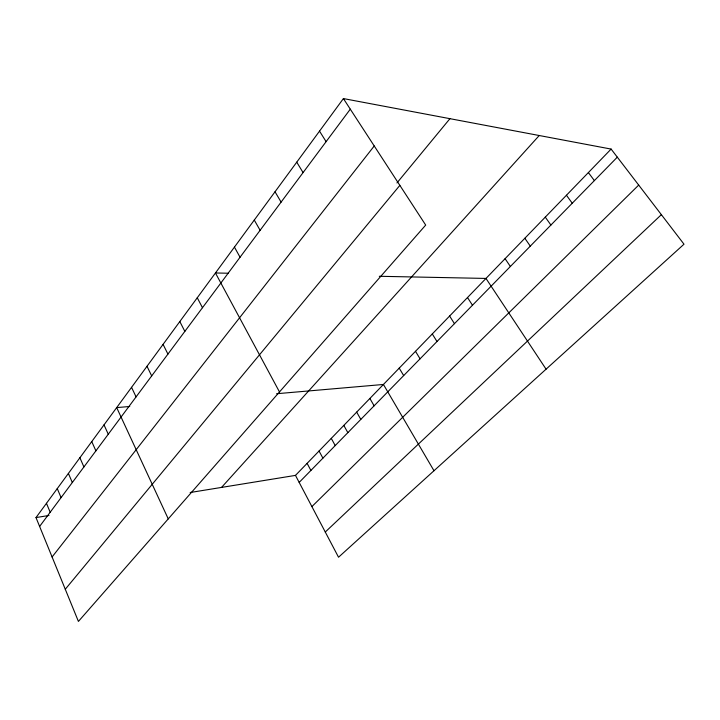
<?xml version="1.0" encoding="UTF-8"?>
<svg xmlns="http://www.w3.org/2000/svg" width="720" height="720" viewBox="0 0 720 720"><rect width="100%" height="100%" fill="white"/><g stroke="black" fill="none" stroke-linecap="round" stroke-linejoin="round"><path stroke-width="1.08" d="M343.404 98.577L425.691 225.081L78.417 621.423L36 517.581L343.404 98.577L611.109 149.076L684 244.197L338.535 557.226L295.479 475.389L190.161 492.516M39.618 526.437L350.298 109.17M52.092 556.974L374.238 145.98M396.954 182.934L449.937 118.674M65.277 589.257L399.852 185.364M221.553 487.404L539.235 135.513M295.479 475.389L611.109 149.076M299.178 482.418L617.31 157.158M311.895 506.592L638.703 185.085M325.278 532.026L661.374 214.659M36 517.581L48.978 515.466M129.753 406.476L116.685 407.61L168.255 518.895M276.57 393.732L383.436 384.462L433.989 470.736M228.501 273.24L215.451 272.979L279.486 391.941M379.314 276.282L485.982 278.433L546.075 369.171M588.384 172.575L594.378 180.603M566.451 195.246L572.256 203.22M545.283 217.134L550.908 225.045M524.844 238.266L530.289 246.123M505.089 258.687L510.372 266.49M467.505 297.54L472.482 305.226M449.613 316.035L454.455 323.667M319.518 131.139L326.115 141.642M432.288 333.954L436.986 341.514M415.494 351.306L420.066 358.821M296.748 162.171L303.075 172.584M399.222 368.136L403.668 375.588M275.031 191.781L281.106 202.104M369.882 398.466L374.112 405.81M254.277 220.059L260.118 230.292M356.679 412.119L360.81 419.4M343.818 425.421L347.85 432.648M234.441 247.104L240.057 257.238M331.272 438.381L335.223 445.563M319.05 451.026L322.911 458.154M307.116 463.356L310.896 470.439M197.262 297.774L202.473 307.71M179.82 321.552L184.842 331.389M163.08 344.367L167.931 354.105M147.006 366.282L151.686 375.921M131.553 387.342L136.071 396.882M104.013 424.872L108.27 434.232M91.755 441.576L95.895 450.855M79.893 457.749L83.916 466.938M68.4 473.418L72.315 482.517M57.267 488.592L61.074 497.61M46.467 503.307L50.184 512.244"/></g></svg>
